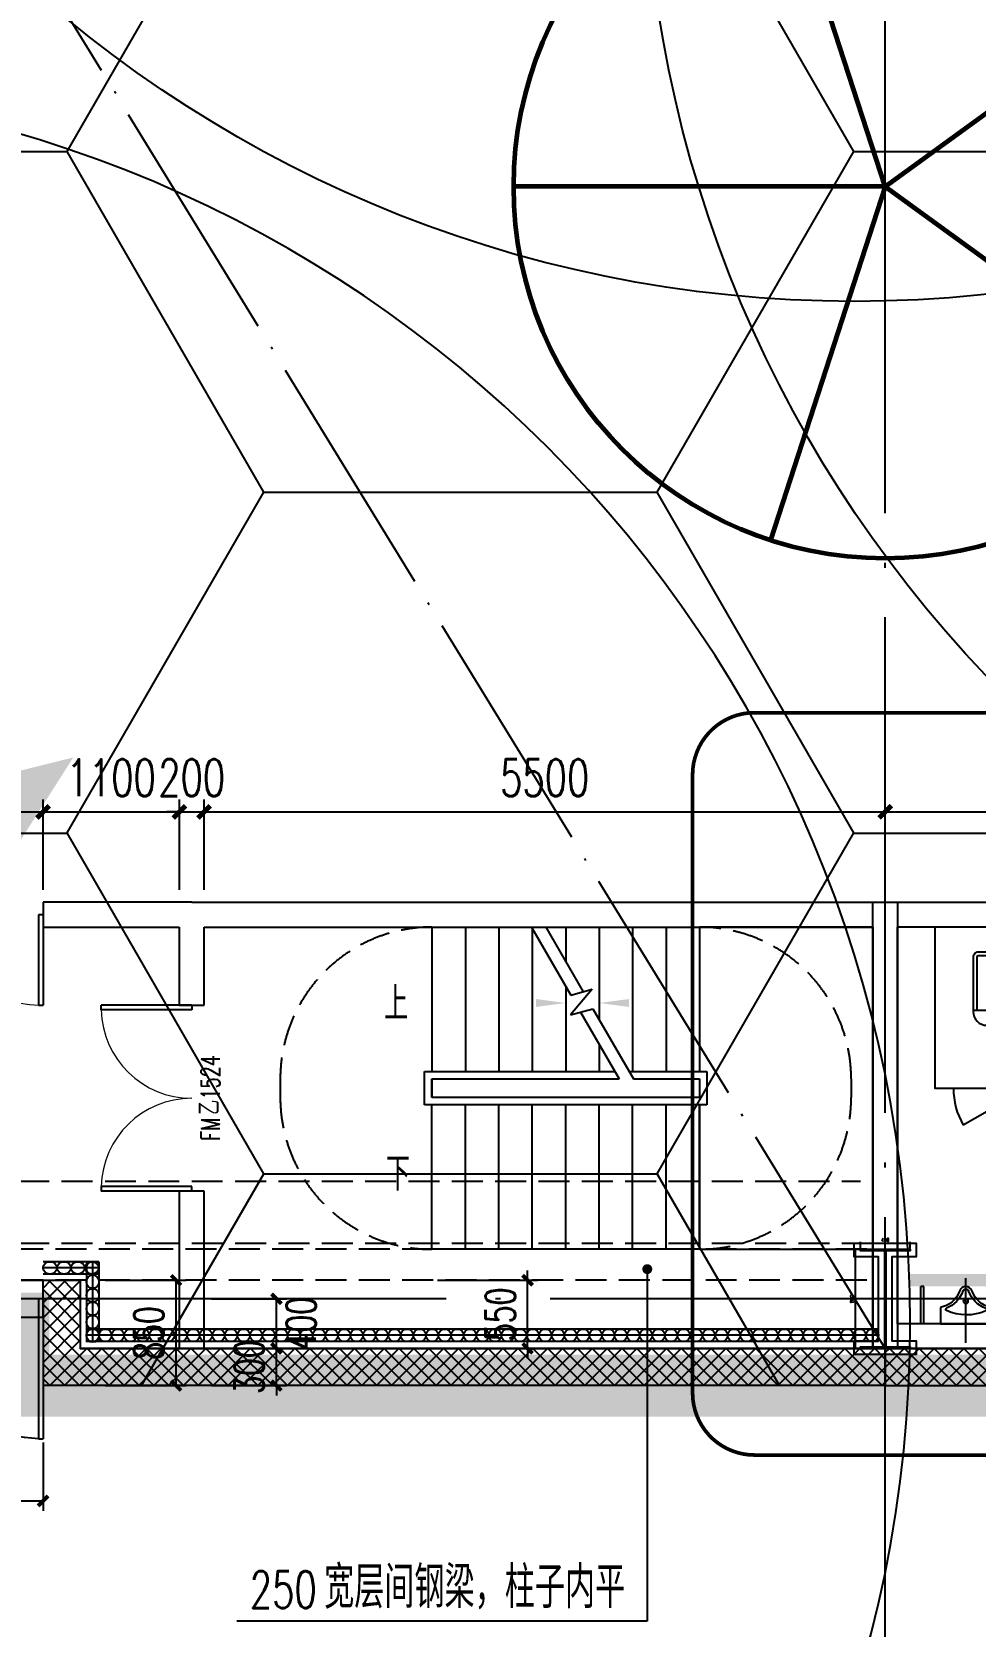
# Model space of a CAD drawing. Extents: x -821772 to -21949, y 506164 to 1049594.
# Drawn here: x -144745 to -137129, y 546279 to 559144 of the extents above; entities that cross this region are included whole.
import ezdxf
from ezdxf.xclip import XClip

# ---------------------------------------------------------------- set-up
doc = ezdxf.new("R2010")
doc.units = 0
doc.header["$LTSCALE"] = 1000
doc.header["$MEASUREMENT"] = 0
doc.header["$XCLIPFRAME"] = 2
for name, pattern in [('10平面20250807_t3$0$CENTER', [2, 1.25, -0.25, 0.25, -0.25]), ('10平面20250807_t3$0$DASH', [0.35, 0.25, -0.1]), ('10平面20250807_t3$0$DOTE', [2.42, 2, -0.2, 0.02, -0.2]), ('DASH', [0.35, 0.25, -0.1])]:
    doc.linetypes.add(name, pattern=pattern)
doc.layers.get('Defpoints').update_dxf_attribs({"color": 210})
doc.layers.add('1-防火分区线', color=201, linetype='DASH', lineweight=50)
doc.layers.add('10平面20250807_t3$0$柱间支撑', color=8, linetype='10平面20250807_t3$0$CENTER', lineweight=0)
for name, color, linetype in [('10平面20250807_t3$0$10平面$0$WINDOW', 8, 'Continuous'), ('10平面20250807_t3$0$10平面$0$WINDOW_TEXT', 8, 'Continuous'), ('10平面20250807_t3$0$A-AXIS-DOTE', 8, '10平面20250807_t3$0$DOTE'), ('10平面20250807_t3$0$A-AXIS-DP', 8, 'Continuous'), ('10平面20250807_t3$0$A-AXIS-SYMB', 8, 'Continuous'), ('10平面20250807_t3$0$A-HATCH-2', 8, 'Continuous'), ('10平面20250807_t3$0$A-HRAIL', 8, 'Continuous'), ('10平面20250807_t3$0$A-LIN-V', 8, 'Continuous'), ('10平面20250807_t3$0$A-SFCE', 8, 'Continuous'), ('10平面20250807_t3$0$A-WC', 8, 'Continuous'), ('10平面20250807_t3$0$A-WINDOW', 8, 'Continuous'), ('10平面20250807_t3$0$AS-COLN', 8, 'Continuous'), ('10平面20250807_t3$0$AS-WALL', 8, 'Continuous'), ('10平面20250807_t3$0$AS-结构边线层', 8, 'Continuous'), ('10平面20250807_t3$0$DIM_ELEV', 8, 'Continuous'), ('10平面20250807_t3$0$DIM_SYMB', 8, 'Continuous'), ('10平面20250807_t3$0$DOOR_FIRE_TEXT', 8, 'Continuous'), ('10平面20250807_t3$0$PUB_HATCH', 8, 'Continuous'), ('10平面20250807_t3$0$PUB_TEXT', 8, 'Continuous'), ('10平面20250807_t3$0$SB_ZF消火栓', 10, 'Continuous'), ('10平面20250807_t3$0$SB_ZF消火栓M', 10, 'Continuous'), ('PUB_HATCH', 8, 'Continuous'), ('指示', 1, 'Continuous')]:
    doc.layers.add(name, color=color, linetype=linetype)
doc.layers.add('10平面20250807_t3$0$A-加建区域', color=8, linetype='Continuous', plot=False)
doc.styles.add('10平面20250807_t3$0$10平面$0$_TCH_WINDOW', font='SIMPLEX', dxfattribs={"height": 3.5, "bigfont": 'GBCBIG'})
doc.styles.add('10平面20250807_t3$0$_TCH_DIM', font='SIMPLEX', dxfattribs={"bigfont": 'GBCBIG'})
doc.styles.add('10平面20250807_t3$0$_TCH_DIM_T3', font='SIMPLEX', dxfattribs={"width": 0.705882, "bigfont": 'GBCBIG'})
doc.styles.add('10平面20250807_t3$0$_TCH_WINDOW', font='SIMPLEX', dxfattribs={"height": 3.5, "bigfont": 'GBCBIG'})
doc.dimstyles.new('10平面20250807_t3$0$_TCH_ARCH&&10', dxfattribs={"dimtxt": 29.75, "dimasz": 10, "dimexe": 10, "dimexo": 10, "dimgap": 12.625, "dimtad": 1, "dimdec": 0, "dimzin": 0, "dimdsep": 46, "dimtxsty": '10平面20250807_t3$0$_TCH_DIM_T3', "dimblk": '10平面20250807_t3$0$_ArchTick', "dimcen": 0.09, "dimclrt": 7, "dimazin": 2, "dimtfac": 1, "dimtdec": 0, "dimtix": 1, "dimtmove": 2, "dimatfit": 3, "dimfxl": 0, "dimtolj": 1, "dimtzin": 0, "dimarcsym": 0})
doc.dimstyles.new('10平面20250807_t3$0$_TCH_ARCH&&100', dxfattribs={"dimtxt": 297.5, "dimasz": 100, "dimexe": 100, "dimexo": 100, "dimgap": 126.25, "dimtad": 1, "dimdec": 0, "dimzin": 0, "dimdsep": 46, "dimtxsty": '10平面20250807_t3$0$_TCH_DIM_T3', "dimblk": '10平面20250807_t3$0$_ArchTick', "dimcen": 0.09, "dimclrt": 7, "dimazin": 2, "dimtfac": 1, "dimtdec": 0, "dimtix": 1, "dimtmove": 2, "dimatfit": 3, "dimfxl": 0, "dimtolj": 1, "dimtzin": 0, "dimarcsym": 0})
doc.dimstyles.new('10平面20250807_t3$0$_TCH_ARCH&&80', dxfattribs={"dimtxt": 238, "dimasz": 80, "dimexe": 80, "dimexo": 80, "dimgap": 101, "dimtad": 1, "dimdec": 0, "dimzin": 0, "dimdsep": 46, "dimtxsty": '10平面20250807_t3$0$_TCH_DIM_T3', "dimblk": '10平面20250807_t3$0$_ArchTick', "dimcen": 0.09, "dimclrt": 7, "dimazin": 2, "dimtfac": 1, "dimtdec": 0, "dimtix": 1, "dimtmove": 2, "dimatfit": 3, "dimfxl": 0, "dimtolj": 1, "dimtzin": 0, "dimarcsym": 0})
pattern_1 = [(45, (60, 0), (-60.000061, 60.000061), []), (135, (60, 0), (-60.000061, -60.000061), [])]

# ---------------------------------------------------------------- blocks, each defined once
blk = doc.blocks.new('指示')
at = {"layer": '指示'}
blk.add_hatch(color=8, dxfattribs=at).paths.add_polyline_path([(-248568, -61667), (-245540, -56919), (-242513, -61667), (-245540, -60909)])
at = {"layer": '指示', "color": 240, "const_width": 200}
blk.add_lwpolyline([(-248568, -61667), (-245540, -56919), (-242513, -61667), (-245540, -60909)], close=True, dxfattribs=at)
blk = doc.blocks.new('10平面20250807_t3$0$dote')
at = {"layer": '10平面20250807_t3$0$A-AXIS-DOTE', "ltscale": 2}
for p, q in [((82882.2, -264080), (82882.2, -167560.7)), ((98696.4, -255900), (-97273.6, -255900))]:
    blk.add_line(p, q, dxfattribs=at)
blk = doc.blocks.new('10平面20250807_t3$0$$lvtry$00000224')
at = {"color": 0}
for p, q in [((-363, 0), (-363, -300)), ((-338, 0), (-363, 0)), ((-338, 0), (-338, -300)), ((337, 0), (337, -300)), ((362, 0), (337, 0)), ((362, 0), (362, -300)), ((-338, -300), (-363, -300)), ((362, -300), (337, -300))]:
    blk.add_line(p, q, dxfattribs=at)
at = {"color": 0, "elevation": 0}
blk.add_lwpolyline([(-205, -131), (-205, 0), (205, 0), (205, -131, 0.268068), (51, -263, -0.317765), (0, -300, -0.317765), (-51, -263, 0.268068)], format="xyb", close=True, dxfattribs=at)
at = {"color": 0}
blk.add_circle((0, -182, 0), 20, dxfattribs=at)
for centre, radius, start, end in [((-152, -115, 0), 10, 114.1084, 248.1394), ((5, -466, 0), 395, 66.6675, 114.1084), ((-243, -341, 0), 233, 19.2639, 68.1394), ((243, -341, 0), 233, 110.4941, 160.7361), ((158, -113, 0), 10, 290.4941, 66.6675), ((0, -256, 0), 24, 199.2639, 269.4998), ((0, -256, 0), 24, 270.5002, 340.7361)]:
    blk.add_arc(centre, radius, start, end, dxfattribs=at)
blk.add_point((0, -182, 0), dxfattribs=at)
at = {"layer": '10平面20250807_t3$0$A-AXIS-DOTE'}
blk.add_lwpolyline([(0, 153), (0, -367)], dxfattribs=at)
blk = doc.blocks.new('10平面20250807_t3$0$小便器')
at = {"layer": '10平面20250807_t3$0$A-WC', "xscale": -1, "rotation": 89.99999999999999}
blk.add_blockref('10平面20250807_t3$0$$lvtry$00000224', (2044606, 1695654), dxfattribs=at)
blk = doc.blocks.new('10平面20250807_t3$0$厕卫')
at = {"layer": '10平面20250807_t3$0$A-AXIS-DOTE', "linetype": '10平面20250807_t3$0$DASH'}
blk.add_line((50, -823), (50, 272), dxfattribs=at)
at = {"layer": '10平面20250807_t3$0$A-WC'}
for p, q in [((-60, -40), (-60, -470)), ((150, -30), (-50, -30)), ((160, -470), (160, -40)), ((190, -470), (-90, -470)), ((350, -1097), (-170, -1397))]:
    blk.add_line(p, q, dxfattribs=at)
blk.add_lwpolyline([(-400, 203), (-400, -1097), (500, -1097), (500, 203)], close=True, dxfattribs=at)
blk.add_lwpolyline([(190, -40, 0.414214), (150, 0), (-50, 0, 0.414214), (-90, -40), (-90, -480, 0.414214), (20, -590), (80, -590, 0.414214), (190, -480)], format="xyb", close=True, dxfattribs=at)
blk.add_circle((50, -359), 20, dxfattribs=at)
for centre, radius, start, end in [((-50, -40), 10, 90, 180), ((150, -40), 10, 0, 90), ((350, -1097), 600, 180, 209.9999)]:
    blk.add_arc(centre, radius, start, end, dxfattribs=at)
for p in [(50, 0), (50, -359)]:
    blk.add_point(p, dxfattribs=at)
blk = doc.blocks.new('10平面20250807_t3$0$G$CA7A27C8F')
at = {"layer": '10平面20250807_t3$0$AS-WALL'}
for p, q in [((-1330, -3963), (-1330, -7213)), ((2270, -3963), (2270, -7213)), ((-1130, -4013), (-1130, -7013)), ((2070, -4013), (2070, -7013)), ((2070, -7013), (-1130, -7013)), ((2270, -7213), (-1330, -7213))]:
    blk.add_line(p, q, dxfattribs=at)
for name, p, rotation in [('10平面20250807_t3$0$厕卫', (-928, -6313), 90), ('10平面20250807_t3$0$小便器', (2046676, 1689191), 180)]:
    blk.add_blockref(name, p, dxfattribs=dict(rotation=rotation))
blk = doc.blocks.new('10平面20250807_t3$0$DOOR2DLIB$SYSLIB$00000123')
at = {"color": 0}
for p, q in [((0.475, -0.0014), (0.475, 0.7521)), ((0.475, 0.7521), (0.5, 0.7521)), ((0.5, -0.0014), (0.5, 0.7521)), ((-0.5, 0), (-0.5, 0.252)), ((-0.475, 0.252), (-0.5, 0.252)), ((-0.475, 0), (-0.475, 0.252)), ((-0.475, 0), (-0.5, 0)), ((0.475, -0.0014), (0.5, -0.0014))]:
    blk.add_line(p, q, dxfattribs=at)
for centre, radius, start, end in [((0.5046, -0.0019), 0.7546, 92.24927, 179.72377), ((-0.5008, 0.0026), 0.2508, 359.78987, 84.09744)]:
    blk.add_arc(centre, radius, start, end, dxfattribs=at)
blk = doc.blocks.new('10平面20250807_t3$0$42343243')
at = {"layer": '10平面20250807_t3$0$PUB_HATCH'}
h = blk.add_hatch(dxfattribs=at)
h.set_pattern_fill('多孔材料', color=256, scale=30, style=0)
h.set_pattern_definition(pattern_1)
h.paths.add_polyline_path([(-144654, 1222620), (-144354, 1222320), (-144354, 1222870), (-144654, 1223170)])
h = blk.add_hatch(dxfattribs=at)
h.set_pattern_fill('多孔材料', color=256, scale=30, style=0)
h.set_pattern_definition(pattern_1)
h.paths.add_polyline_path([(-137854, 1223170), (-144654, 1223170), (-144354, 1222870), (-137854, 1222870)])
h = blk.add_hatch(dxfattribs=at)
h.set_pattern_fill('多孔材料', color=256, scale=30, style=0)
h.set_pattern_definition(pattern_1)
h.paths.add_polyline_path([(-144654, 1222620), (-144654, 1222320), (-144354, 1222320)])
at = {"layer": '10平面20250807_t3$0$10平面$0$WINDOW'}
blk.add_line((-144654, 1222620), (-146154, 1222620), dxfattribs=at)
at = {"layer": '10平面20250807_t3$0$AS-WALL'}
for p, q in [((-144654, 1222620), (-144654, 1223170)), ((-137854, 1223170), (-144654, 1223170)), ((-137854, 1222870), (-137854, 1223170)), ((-144354, 1222320), (-144354, 1222870)), ((-137854, 1222870), (-144354, 1222870)), ((-144654, 1222620), (-144654, 1222320)), ((-144654, 1222320), (-144354, 1222320))]:
    blk.add_line(p, q, dxfattribs=at)
at = {"layer": '10平面20250807_t3$0$10平面$0$WINDOW'}
ref = blk.add_blockref('10平面20250807_t3$0$DOOR2DLIB$SYSLIB$00000123', (-145404, 1222470), dxfattribs=dict(at, xscale=-1500, yscale=-1500, zscale=300, rotation=179.9999999999555))
ref.add_attrib('A', 'MLC1584', (-145737, 1222108), dxfattribs={"layer": '10平面20250807_t3$0$10平面$0$WINDOW_TEXT', "ltscale": 500, "height": 148.8, "rotation": 360, "style": '10平面20250807_t3$0$10平面$0$_TCH_WINDOW', "width": 0.705882})
blk = doc.blocks.new('10平面20250807_t3$0$43243')
at = {"layer": '10平面20250807_t3$0$AS-结构边线层'}
blk.add_lwpolyline([(-155994, 548520), (-146454, 548520), (-146454, 549070), (-144354, 549070), (-144354, 548520), (-128354, 548520), (-128354, 548810), (-128054, 548810), (-128054, 561350), (-131054, 561350), (-131054, 565490), (-128054, 565490), (-128054, 594490), (-131055, 594490), (-131055, 601390), (-128054, 601390), (-128054, 621120), (-128354, 621120), (-144354, 621120), (-144354, 620570), (-146454, 620570), (-146454, 621120), (-155994, 621120)], dxfattribs=at)
blk = doc.blocks.new('10平面20250807_t3$0$_ArchTick')
at = {"color": 0, "linetype": 'ByBlock', "const_width": 0.4}
blk.add_lwpolyline([(-0.5, -0.5), (0.5, 0.5)], dxfattribs=at)
blk = doc.blocks.new('*D10485')
at = {"layer": '10平面20250807_t3$0$A-AXIS-DP', "color": 0, "lineweight": -2}
for p, q in [((-141470, 549070), (-140662, 549070)), ((-140742, 549070), (-140742, 549150)), ((-140742, 548520), (-140742, 549070)), ((-141470, 548520), (-140662, 548520)), ((-140742, 548520), (-140742, 548440))]:
    blk.add_line(p, q, dxfattribs=at)
at = {"layer": 'Defpoints', "color": 0}
for p in [(-141550, 549070), (-140742, 549070), (-141550, 548520)]:
    blk.add_point(p, dxfattribs=at)
at = {"layer": '10平面20250807_t3$0$A-AXIS-DP', "color": 0, "lineweight": -2, "xscale": 80, "yscale": 80, "zscale": 80}
for p, rotation in [((-140742, 549070), 270), ((-140742, 548520), 90)]:
    blk.add_blockref('10平面20250807_t3$0$_ArchTick', p, dxfattribs=dict(at, rotation=rotation))
at = {"layer": '10平面20250807_t3$0$A-AXIS-DP', "color": 7, "insert": (-140962, 548795), "char_height": 238, "attachment_point": 5, "rotation": 90, "style": '10平面20250807_t3$0$_TCH_DIM_T3'}
blk.add_mtext('\\A1;550', dxfattribs=at)
blk = doc.blocks.new('10平面20250807_t3$0$4324324')
at = {"layer": '10平面20250807_t3$0$A-HATCH-2', "linetype": '10平面20250807_t3$0$DASH'}
for p, q in [((-312854.2, 549870), (-138054.2, 549870)), ((-312854.2, 549370), (-138054.2, 549370))]:
    blk.add_line(p, q, dxfattribs=at)
blk = doc.blocks.new('10平面20250807_t3$0$w4324324')
at = {"layer": '10平面20250807_t3$0$A-HATCH-2', "lineweight": 60}
for q in [(-1694760, 686605), (-1697614, 684532), (-1691907, 684532), (-1696524, 681178), (-1692997, 681178)]:
    blk.add_line((-1694760, 683605), q, dxfattribs=at)
blk.add_circle((-1694760, 683605), 3000, dxfattribs=at)
blk = doc.blocks.new('10平面20250807_t3$0$342343')
at = {"layer": '10平面20250807_t3$0$A-LIN-V'}
blk.add_blockref('10平面20250807_t3$0$w4324324', (1030710, -62444), dxfattribs=at)
blk = doc.blocks.new('*D10492')
at = {"layer": '10平面20250807_t3$0$A-AXIS-DP', "color": 0, "lineweight": -2}
for p, q in [((-165054, 621030), (-165054, 621079)), ((-165054, 621069), (-164654, 621069)), ((-164654, 621030), (-164654, 621079))]:
    blk.add_line(p, q, dxfattribs=at)
at = {"layer": 'Defpoints', "color": 0}
for p in [(-165054, 621020), (-164654, 621069), (-164654, 621020)]:
    blk.add_point(p, dxfattribs=at)
at = {"layer": '10平面20250807_t3$0$A-AXIS-DP', "color": 0, "lineweight": -2, "xscale": 10, "yscale": 10, "zscale": 10, "rotation": 180}
blk.add_blockref('10平面20250807_t3$0$_ArchTick', (-165054, 621069), dxfattribs=at)
at = {"layer": '10平面20250807_t3$0$A-AXIS-DP', "color": 0, "lineweight": -2, "xscale": 10, "yscale": 10, "zscale": 10}
blk.add_blockref('10平面20250807_t3$0$_ArchTick', (-164654, 621069), dxfattribs=at)
at = {"layer": '10平面20250807_t3$0$A-AXIS-DP', "color": 7, "insert": (-164854, 621096), "char_height": 29.8, "attachment_point": 5, "style": '10平面20250807_t3$0$_TCH_DIM_T3'}
blk.add_mtext('\\A1;400', dxfattribs=at)
blk = doc.blocks.new('*D10493')
at = {"layer": '10平面20250807_t3$0$A-AXIS-DP', "color": 0, "lineweight": -2}
for p, q in [((-165064, 621020), (-165105, 621020)), ((-165095, 620220), (-165095, 621020)), ((-165064, 620220), (-165105, 620220))]:
    blk.add_line(p, q, dxfattribs=at)
at = {"layer": 'Defpoints', "color": 0}
for p in [(-165095, 621020), (-165054, 621020), (-165054, 620220)]:
    blk.add_point(p, dxfattribs=at)
at = {"layer": '10平面20250807_t3$0$A-AXIS-DP', "color": 0, "lineweight": -2, "xscale": 10, "yscale": 10, "zscale": 10}
for p, rotation in [((-165095, 621020), 90), ((-165095, 620220), 270)]:
    blk.add_blockref('10平面20250807_t3$0$_ArchTick', p, dxfattribs=dict(at, rotation=rotation))
at = {"layer": '10平面20250807_t3$0$A-AXIS-DP', "color": 7, "insert": (-165123, 620620), "char_height": 29.8, "attachment_point": 5, "rotation": 90, "style": '10平面20250807_t3$0$_TCH_DIM_T3'}
blk.add_mtext('\\A1;800', dxfattribs=at)
blk = doc.blocks.new('10平面20250807_t3$0$3132')
at = {"layer": '10平面20250807_t3$0$DIM_ELEV', "linetype": '10平面20250807_t3$0$DASH', "const_width": 30}
blk.add_lwpolyline([(-138910, 553650), (-126980, 553650, -0.414214), (-126480, 553150), (-126480, 548160, -0.414214), (-126980, 547660), (-138910, 547660, -0.414214), (-139410, 548160), (-139410, 553150, -0.414214)], format="xyb", close=True, dxfattribs=at)
blk = doc.blocks.new('10平面20250807_t3$0$$DorLib2D$00000002')
for p, q in [((-0.5, 0), (-0.5, 0.4875)), ((-0.475, 0.4875), (-0.5, 0.4875)), ((-0.475, 0), (-0.475, 0.4875)), ((0.475, 0), (0.475, 0.4875)), ((0.475, 0.4875), (0.5, 0.4875)), ((0.5, 0), (0.5, 0.4875)), ((-0.5, 0), (-0.475, 0)), ((0.5, 0), (0.475, 0))]:
    blk.add_line(p, q)
at = {"lineweight": 13}
for centre, start, end in [((-0.4875, 0), 0, 88.53072), ((0.4875, 0), 91.46928, 180)]:
    blk.add_arc(centre, 0.4875, start, end, dxfattribs=at)
blk = doc.blocks.new('*D11056')
at = {"layer": '10平面20250807_t3$0$A-加建区域', "color": 0, "lineweight": -2}
for p, q in [((-146154, 552220), (-146154, 552950)), ((-144654, 552220), (-144654, 552950)), ((-146154, 552850), (-144654, 552850))]:
    blk.add_line(p, q, dxfattribs=at)
at = {"layer": 'Defpoints', "color": 0}
for p in [(-144654, 552850), (-146154, 552120), (-144654, 552120)]:
    blk.add_point(p, dxfattribs=at)
at = {"layer": '10平面20250807_t3$0$A-加建区域', "color": 0, "lineweight": -2, "xscale": 100, "yscale": 100, "zscale": 100, "rotation": 180}
blk.add_blockref('10平面20250807_t3$0$_ArchTick', (-146154, 552850), dxfattribs=at)
at = {"layer": '10平面20250807_t3$0$A-加建区域', "color": 0, "lineweight": -2, "xscale": 100, "yscale": 100, "zscale": 100}
blk.add_blockref('10平面20250807_t3$0$_ArchTick', (-144654, 552850), dxfattribs=at)
at = {"layer": '10平面20250807_t3$0$A-加建区域', "color": 7, "insert": (-145404, 553125), "char_height": 297.5, "attachment_point": 5, "style": '10平面20250807_t3$0$_TCH_DIM_T3'}
blk.add_mtext('\\A1;1500', dxfattribs=at)
blk = doc.blocks.new('*D11057')
at = {"layer": '10平面20250807_t3$0$A-加建区域', "color": 0, "lineweight": -2}
for p, q in [((-144654, 552220), (-144654, 552950)), ((-143554, 552220), (-143554, 552950)), ((-144654, 552850), (-143554, 552850))]:
    blk.add_line(p, q, dxfattribs=at)
at = {"layer": 'Defpoints', "color": 0}
for p in [(-143554, 552850), (-144654, 552120), (-143554, 552120)]:
    blk.add_point(p, dxfattribs=at)
at = {"layer": '10平面20250807_t3$0$A-加建区域', "color": 0, "lineweight": -2, "xscale": 100, "yscale": 100, "zscale": 100, "rotation": 180}
blk.add_blockref('10平面20250807_t3$0$_ArchTick', (-144654, 552850), dxfattribs=at)
at = {"layer": '10平面20250807_t3$0$A-加建区域', "color": 0, "lineweight": -2, "xscale": 100, "yscale": 100, "zscale": 100}
blk.add_blockref('10平面20250807_t3$0$_ArchTick', (-143554, 552850), dxfattribs=at)
at = {"layer": '10平面20250807_t3$0$A-加建区域', "color": 7, "insert": (-144104, 553125), "char_height": 297.5, "attachment_point": 5, "style": '10平面20250807_t3$0$_TCH_DIM_T3'}
blk.add_mtext('\\A1;1100', dxfattribs=at)
blk = doc.blocks.new('*D11058')
at = {"layer": '10平面20250807_t3$0$A-加建区域', "color": 0, "lineweight": -2}
for p, q in [((-143554, 552220), (-143554, 552950)), ((-143354, 552220), (-143354, 552950)), ((-143554, 552850), (-143654, 552850)), ((-143554, 552850), (-143354, 552850)), ((-143354, 552850), (-143254, 552850))]:
    blk.add_line(p, q, dxfattribs=at)
at = {"layer": 'Defpoints', "color": 0}
for p in [(-143354, 552850), (-143554, 552120), (-143354, 552120)]:
    blk.add_point(p, dxfattribs=at)
at = {"layer": '10平面20250807_t3$0$A-加建区域', "color": 0, "lineweight": -2, "xscale": 100, "yscale": 100, "zscale": 100}
blk.add_blockref('10平面20250807_t3$0$_ArchTick', (-143554, 552850), dxfattribs=at)
at = {"layer": '10平面20250807_t3$0$A-加建区域', "color": 0, "lineweight": -2, "xscale": 100, "yscale": 100, "zscale": 100, "rotation": 180}
blk.add_blockref('10平面20250807_t3$0$_ArchTick', (-143354, 552850), dxfattribs=at)
at = {"layer": '10平面20250807_t3$0$A-加建区域', "color": 7, "insert": (-143454, 553125), "char_height": 297.5, "attachment_point": 5, "style": '10平面20250807_t3$0$_TCH_DIM_T3'}
blk.add_mtext('\\A1;200', dxfattribs=at)
blk = doc.blocks.new('*D11059')
at = {"layer": '10平面20250807_t3$0$A-加建区域', "color": 0, "lineweight": -2}
for p, q in [((-143354, 552220), (-143354, 552950)), ((-137854, 552220), (-137854, 552950)), ((-143354, 552850), (-137854, 552850))]:
    blk.add_line(p, q, dxfattribs=at)
at = {"layer": 'Defpoints', "color": 0}
for p in [(-137854, 552850), (-143354, 552120), (-137854, 552120)]:
    blk.add_point(p, dxfattribs=at)
at = {"layer": '10平面20250807_t3$0$A-加建区域', "color": 0, "lineweight": -2, "xscale": 100, "yscale": 100, "zscale": 100, "rotation": 180}
blk.add_blockref('10平面20250807_t3$0$_ArchTick', (-143354, 552850), dxfattribs=at)
at = {"layer": '10平面20250807_t3$0$A-加建区域', "color": 0, "lineweight": -2, "xscale": 100, "yscale": 100, "zscale": 100}
blk.add_blockref('10平面20250807_t3$0$_ArchTick', (-137854, 552850), dxfattribs=at)
at = {"layer": '10平面20250807_t3$0$A-加建区域', "color": 7, "insert": (-140604, 553125), "char_height": 297.5, "attachment_point": 5, "style": '10平面20250807_t3$0$_TCH_DIM_T3'}
blk.add_mtext('\\A1;5500', dxfattribs=at)
blk = doc.blocks.new('10平面20250807_t3$0$23124232432')
at = {"layer": '10平面20250807_t3$0$柱间支撑', "const_width": 100}
blk.add_lwpolyline([(-129054, 549070), (-137654, 549070)], dxfattribs=at)
blk = doc.blocks.new('10平面20250807_t3$0$99平面图例外参$0$$LinePat$圆环')
for points in [[(0, 150), (300, 150)], [(0, 0), (300, 0)], [(0, -150), (300, -150)]]:
    blk.add_lwpolyline(points)
at = {"color": 0}
blk.add_circle((150, 0), 150, dxfattribs=at)
blk = doc.blocks.new('10平面20250807_t3$0$34242343243')
at = {"layer": '10平面20250807_t3$0$A-HRAIL', "yscale": 0.3333333333333333, "zscale": 0.3333333333333333}
for p, xscale, rotation in [((-144542, 549170), 0.3749999998981851, 180), ((-144429, 549170), 0.3749999998981851, 180), ((-144317, 549170), 0.3749999998981851, 180), ((-144204, 549170), 0.3749999998981851, 180), ((-144254, 549220), 0.3611111227129974, 270), ((-144254, 549112), 0.3611111227129974, 270), ((-144254, 549003), 0.3611111227129974, 270), ((-144254, 548895), 0.3611111227129974, 270), ((-144254, 548787), 0.3611111227129974, 270), ((-144254, 548678), 0.3611111227129974, 270), ((-144203, 548626), 0.3384127415496768, 180.0000000002033), ((-144101, 548626), 0.3384127415496768, 180.0000000002033), ((-144000, 548626), 0.3384127415496768, 180.0000000002033), ((-143898, 548626), 0.3384127415496768, 180.0000000002033), ((-143797, 548626), 0.3384127415496768, 180.0000000002033), ((-143695, 548626), 0.3384127415496768, 180.0000000002033), ((-143594, 548626), 0.3384127415496768, 180.0000000002033), ((-143492, 548626), 0.3384127415496768, 180.0000000002033), ((-143390, 548626), 0.3384127415496768, 180.0000000002033), ((-143289, 548626), 0.3384127415496768, 180.0000000002033), ((-143187, 548626), 0.3384127415496768, 180.0000000002033), ((-143086, 548626), 0.3384127415496768, 180.0000000002033), ((-142984, 548626), 0.3384127415496768, 180.0000000002033), ((-142883, 548626), 0.3384127415496768, 180.0000000002033), ((-142781, 548626), 0.3384127415496768, 180.0000000002033), ((-142680, 548626), 0.3384127415496768, 180.0000000002033), ((-142578, 548626), 0.3384127415496768, 180.0000000002033), ((-142477, 548626), 0.3384127415496768, 180.0000000002033), ((-142375, 548626), 0.3384127415496768, 180.0000000002033), ((-142274, 548626), 0.3384127415496768, 180.0000000002033), ((-142172, 548626), 0.3384127415496768, 180.0000000002033), ((-142071, 548626), 0.3384127415496768, 180.0000000002033), ((-141969, 548626), 0.3384127415496768, 180.0000000002033), ((-141868, 548626), 0.3384127415496768, 180.0000000002033), ((-141766, 548626), 0.3384127415496768, 180.0000000002033), ((-141665, 548626), 0.3384127415496768, 180.0000000002033), ((-141563, 548626), 0.3384127415496768, 180.0000000002033), ((-141462, 548626), 0.3384127415496768, 180.0000000002033), ((-141360, 548626), 0.3384127415496768, 180.0000000002033), ((-141258, 548626), 0.3384127415496768, 180.0000000002033), ((-141157, 548626), 0.3384127415496768, 180.0000000002033), ((-141055, 548626), 0.3384127415496768, 180.0000000002033), ((-140954, 548626), 0.3384127415496768, 180.0000000002033), ((-140852, 548626), 0.3384127415496768, 180.0000000002033), ((-140751, 548626), 0.3384127415496768, 180.0000000002033), ((-140649, 548626), 0.3384127415496768, 180.0000000002033), ((-140548, 548626), 0.3384127415496768, 180.0000000002033), ((-140446, 548626), 0.3384127415496768, 180.0000000002033), ((-140345, 548626), 0.3384127415496768, 180.0000000002033), ((-140243, 548626), 0.3384127415496768, 180.0000000002033), ((-140142, 548626), 0.3384127415496768, 180.0000000002033), ((-140040, 548626), 0.3384127415496768, 180.0000000002033), ((-139939, 548626), 0.3384127415496768, 180.0000000002033), ((-139837, 548626), 0.3384127415496768, 180.0000000002033), ((-139736, 548626), 0.3384127415496768, 180.0000000002033), ((-139634, 548626), 0.3384127415496768, 180.0000000002033), ((-139533, 548626), 0.3384127415496768, 180.0000000002033), ((-139431, 548626), 0.3384127415496768, 180.0000000002033), ((-139330, 548626), 0.3384127415496768, 180.0000000002033), ((-139228, 548626), 0.3384127415496768, 180.0000000002033), ((-139126, 548626), 0.3384127415496768, 180.0000000002033), ((-139025, 548626), 0.3384127415496768, 180.0000000002033), ((-138923, 548626), 0.3384127415496768, 180.0000000002033), ((-138822, 548626), 0.3384127415496768, 180.0000000002033), ((-138720, 548626), 0.3384127415496768, 180.0000000002033), ((-138619, 548626), 0.3384127415496768, 180.0000000002033), ((-138517, 548626), 0.3384127415496768, 180.0000000002033), ((-138416, 548626), 0.3384127415496768, 180.0000000002033), ((-138314, 548626), 0.3384127415496768, 180.0000000002033), ((-138213, 548626), 0.3384127415496768, 180.0000000002033), ((-138111, 548626), 0.3384127415496768, 180.0000000002033), ((-138010, 548626), 0.3384127415496768, 180.0000000002033), ((-137908, 548626), 0.3384127415496768, 180.0000000002033)]:
    blk.add_blockref('10平面20250807_t3$0$99平面图例外参$0$$LinePat$圆环', p, dxfattribs=dict(at, xscale=xscale, rotation=rotation))
blk = doc.blocks.new('10平面20250807_t3$0$A$C5D961328')
at = {"layer": '10平面20250807_t3$0$A-LIN-V', "ltscale": 500}
blk.add_circle((350, 40), 10001, dxfattribs=at)
blk = doc.blocks.new('10平面20250807_t3$0$we42342343234')
at = {"layer": '10平面20250807_t3$0$SB_ZF消火栓M'}
for p, rotation in [((-138064, 566620), 90), ((-129454, 560890), 180)]:
    blk.add_blockref('10平面20250807_t3$0$A$C5D961328', p, dxfattribs=dict(at, rotation=rotation))
at = {"layer": '10平面20250807_t3$0$SB_ZF消火栓M', "xscale": -1}
blk.add_blockref('10平面20250807_t3$0$A$C5D961328', (-147304, 548680), dxfattribs=at)
blk = doc.blocks.new('10平面20250807_t3$0$234243242332')
at = {"layer": '10平面20250807_t3$0$SB_ZF消火栓'}
blk.add_blockref('10平面20250807_t3$0$we42342343234', (0, 0), dxfattribs=at)
blk = doc.blocks.new('*D11710')
at = {"layer": '10平面20250807_t3$0$A-AXIS-DP', "color": 0, "lineweight": -2}
for p, q in [((-137854, 552220), (-137854, 552930)), ((-133154, 552220), (-133154, 552930)), ((-137854, 552850), (-133154, 552850))]:
    blk.add_line(p, q, dxfattribs=at)
at = {"layer": 'Defpoints', "color": 0}
for p in [(-133154, 552850), (-137854, 552140), (-133154, 552140)]:
    blk.add_point(p, dxfattribs=at)
at = {"layer": '10平面20250807_t3$0$A-AXIS-DP', "color": 0, "lineweight": -2, "xscale": 80, "yscale": 80, "zscale": 80, "rotation": 180}
blk.add_blockref('10平面20250807_t3$0$_ArchTick', (-137854, 552850), dxfattribs=at)
at = {"layer": '10平面20250807_t3$0$A-AXIS-DP', "color": 0, "lineweight": -2, "xscale": 80, "yscale": 80, "zscale": 80}
blk.add_blockref('10平面20250807_t3$0$_ArchTick', (-133154, 552850), dxfattribs=at)
at = {"layer": '10平面20250807_t3$0$A-AXIS-DP', "color": 7, "insert": (-135504, 553070), "char_height": 238, "attachment_point": 5, "style": '10平面20250807_t3$0$_TCH_DIM_T3'}
blk.add_mtext('\\A1;4700', dxfattribs=at)
blk = doc.blocks.new('*D11827')
at = {"layer": '10平面20250807_t3$0$A-AXIS-DP', "color": 0, "lineweight": -2}
for p, q in [((-144154, 549070), (-143500, 549070)), ((-143580, 548220), (-143580, 549070)), ((-144154, 548220), (-143500, 548220))]:
    blk.add_line(p, q, dxfattribs=at)
at = {"layer": 'Defpoints', "color": 0}
for p in [(-144234, 549070), (-143580, 549070), (-144234, 548220)]:
    blk.add_point(p, dxfattribs=at)
at = {"layer": '10平面20250807_t3$0$A-AXIS-DP', "color": 0, "lineweight": -2, "xscale": 80, "yscale": 80, "zscale": 80}
for p, rotation in [((-143580, 549070), 90), ((-143580, 548220), 270)]:
    blk.add_blockref('10平面20250807_t3$0$_ArchTick', p, dxfattribs=dict(at, rotation=rotation))
at = {"layer": '10平面20250807_t3$0$A-AXIS-DP', "color": 7, "insert": (-143800, 548645), "char_height": 238, "attachment_point": 5, "rotation": 90, "style": '10平面20250807_t3$0$_TCH_DIM_T3'}
blk.add_mtext('\\A1;850', dxfattribs=at)
blk = doc.blocks.new('*D11828')
at = {"layer": '10平面20250807_t3$0$A-AXIS-DP', "color": 0, "lineweight": -2}
for p, q in [((-142770, 548520), (-142770, 548600)), ((-143294, 548520), (-142690, 548520)), ((-142770, 548220), (-142770, 548520)), ((-143294, 548220), (-142690, 548220)), ((-142770, 548220), (-142770, 548140))]:
    blk.add_line(p, q, dxfattribs=at)
at = {"layer": 'Defpoints', "color": 0}
for p in [(-143374, 548520), (-142770, 548520), (-143374, 548220)]:
    blk.add_point(p, dxfattribs=at)
at = {"layer": '10平面20250807_t3$0$A-AXIS-DP', "color": 0, "lineweight": -2, "xscale": 80, "yscale": 80, "zscale": 80}
for p, rotation in [((-142770, 548520), 270), ((-142770, 548220), 90)]:
    blk.add_blockref('10平面20250807_t3$0$_ArchTick', p, dxfattribs=dict(at, rotation=rotation))
at = {"layer": '10平面20250807_t3$0$A-AXIS-DP', "color": 7, "insert": (-142990, 548370), "char_height": 238, "attachment_point": 5, "rotation": 90, "style": '10平面20250807_t3$0$_TCH_DIM_T3'}
blk.add_mtext('\\A1;300', dxfattribs=at)
blk = doc.blocks.new('*D11829')
at = {"layer": '10平面20250807_t3$0$A-AXIS-DP', "color": 0, "lineweight": -2}
for p, q in [((-143294, 548920), (-142690, 548920)), ((-142770, 548520), (-142770, 548920)), ((-143294, 548520), (-142690, 548520))]:
    blk.add_line(p, q, dxfattribs=at)
at = {"layer": 'Defpoints', "color": 0}
for p in [(-143374, 548920), (-142770, 548920), (-143374, 548520)]:
    blk.add_point(p, dxfattribs=at)
at = {"layer": '10平面20250807_t3$0$A-AXIS-DP', "color": 0, "lineweight": -2, "xscale": 80, "yscale": 80, "zscale": 80}
for p, rotation in [((-142770, 548920), 90), ((-142770, 548520), 270)]:
    blk.add_blockref('10平面20250807_t3$0$_ArchTick', p, dxfattribs=dict(at, rotation=rotation))
at = {"layer": '10平面20250807_t3$0$A-AXIS-DP', "color": 7, "insert": (-142570, 548720), "char_height": 238, "attachment_point": 5, "rotation": 90, "style": '10平面20250807_t3$0$_TCH_DIM_T3'}
blk.add_mtext('\\A1;400', dxfattribs=at)
blk = doc.blocks.new('*D12154')
at = {"layer": '10平面20250807_t3$0$A-AXIS-DP', "color": 0, "lineweight": -2}
for p, q in [((-146154, 547760), (-146154, 547210)), ((-144654, 547760), (-144654, 547210)), ((-146154, 547290), (-144654, 547290))]:
    blk.add_line(p, q, dxfattribs=at)
at = {"layer": 'Defpoints', "color": 0}
for p in [(-146154, 547840), (-144654, 547840), (-144654, 547290)]:
    blk.add_point(p, dxfattribs=at)
at = {"layer": '10平面20250807_t3$0$A-AXIS-DP', "color": 0, "lineweight": -2, "xscale": 80, "yscale": 80, "zscale": 80, "rotation": 180}
blk.add_blockref('10平面20250807_t3$0$_ArchTick', (-146154, 547290), dxfattribs=at)
at = {"layer": '10平面20250807_t3$0$A-AXIS-DP', "color": 0, "lineweight": -2, "xscale": 80, "yscale": 80, "zscale": 80}
blk.add_blockref('10平面20250807_t3$0$_ArchTick', (-144654, 547290), dxfattribs=at)
at = {"layer": '10平面20250807_t3$0$A-AXIS-DP', "color": 7, "insert": (-145404, 547510), "char_height": 238, "attachment_point": 5, "style": '10平面20250807_t3$0$_TCH_DIM_T3'}
blk.add_mtext('\\A1;1500', dxfattribs=at)
blk = doc.blocks.new('10平面20250807_t3$0$3243243')
at = {"layer": '10平面20250807_t3$0$A-AXIS-SYMB'}
for p, q in [((-139775.8, 549160), (-139775.8, 546320)), ((-139775.8, 546320), (-143090, 546320))]:
    blk.add_line(p, q, dxfattribs=at)
at = {"layer": '10平面20250807_t3$0$A-AXIS-SYMB', "const_width": 40}
blk.add_lwpolyline([(-139775.8, 549180, 1), (-139775.8, 549140, 1)], format="xyb", close=True, dxfattribs=at)
at = {"layer": '10平面20250807_t3$0$A-SFCE', "color": 2, "linetype": '10平面20250807_t3$0$DASH'}
for p, q in [((-138004.2, 549320), (-146704.2, 549320)), ((-138004.2, 549070), (-146704.2, 549070))]:
    blk.add_line(p, q, dxfattribs=at)
at = {"layer": '10平面20250807_t3$0$PUB_TEXT', "style": '10平面20250807_t3$0$_TCH_DIM'}
blk.add_text('宽层间钢梁，柱子内平', height=337.59, dxfattribs=at).set_placement((-142385, 546425))
at = {"layer": '10平面20250807_t3$0$PUB_TEXT', "style": '10平面20250807_t3$0$_TCH_DIM', "width": 0.705882}
blk.add_text('250', height=297.5, dxfattribs=at).set_placement((-142985, 546425))
at = {"layer": '10平面20250807_t3$0$A-AXIS-DP', "color": 1}
dim = blk.add_aligned_dim(p1=(-141550, 548520.1), p2=(-141550, 549070), distance=-808, dimstyle='10平面20250807_t3$0$_TCH_ARCH&&80', dxfattribs=at)
dim.commit()
dim.dimension.update_dxf_attribs({"geometry": '*D10485', "text_midpoint": (-140962, 548795)})
blk = doc.blocks.new('10平面20250807_t3$0$w42343243')
at = {"layer": '10平面20250807_t3$0$A-HATCH-2'}
blk.add_lwpolyline([(-165104.2, 621070), (-164604.2, 621070), (-164604.2, 620958), (-164800.2, 620958), (-164800.2, 620282), (-164604.2, 620282), (-164604.2, 620170), (-165104.2, 620170), (-165104.2, 620282), (-164908.2, 620282), (-164908.2, 620958), (-165104.2, 620958)], close=True, dxfattribs=at)
at = {"layer": '10平面20250807_t3$0$AS-COLN', "color": 3}
blk.add_lwpolyline([(-165054.2, 621020), (-164654.2, 621020), (-164654.2, 621008), (-164850.2, 621008), (-164850.2, 620232), (-164654.2, 620232), (-164654.2, 620220), (-165054.2, 620220), (-165054.2, 620232), (-164858.2, 620232), (-164858.2, 621008), (-165054.2, 621008)], close=True, dxfattribs=at)
at = {"layer": '10平面20250807_t3$0$A-AXIS-DP'}
for p1, p2, distance, picture, middle in [((-165054.2, 621020), (-164654.2, 621020), 48.8, '*D10492', (-164854.2, 621096.2)), ((-165054.2, 620220), (-165054.2, 621020), 41.2, '*D10493', (-165122.9, 620620))]:
    dim = blk.add_aligned_dim(p1=p1, p2=p2, distance=distance, dimstyle='10平面20250807_t3$0$_TCH_ARCH&&10', dxfattribs=at)
    dim.commit()
    dim.dimension.update_dxf_attribs({"geometry": picture, "text_midpoint": middle})
blk = doc.blocks.new('10平面20250807_t3$0$42343')
at = {"layer": '10平面20250807_t3$0$A-WINDOW'}
blk.add_blockref('10平面20250807_t3$0$w42343243', (27000, -71700), dxfattribs=at)
blk = doc.blocks.new('10平面20250807_t3$0$333')
at = {"layer": '10平面20250807_t3$0$A-AXIS-DP', "color": 9, "linetype": '10平面20250807_t3$0$DASH'}
for p, q in [((-142739.2, 550695), (-142739.2, 550545)), ((-138129.2, 550695), (-138129.2, 550545))]:
    blk.add_line(p, q, dxfattribs=at)
for points in [[(-141514.2, 551920, 0.4142136), (-142739.2, 550695)], [(-139354.2, 551920, -0.4142136), (-138129.2, 550695)], [(-141514.2, 549320, -0.4142136), (-142739.2, 550545)], [(-139354.2, 549320, 0.4142136), (-138129.2, 550545)]]:
    blk.add_lwpolyline(points, format="xyb", dxfattribs=at)
at = {"layer": '10平面20250807_t3$0$A-加建区域'}
for p, q in [((-143454.2, 552120), (-144654.2, 552120)), ((-144654.2, 552120), (-144654.2, 551920)), ((-143454.2, 552120), (-137754.2, 552120)), ((-137754.2, 552120), (-137754.2, 548520)), ((-144654.2, 551920), (-143554.2, 551920)), ((-143554.2, 551920), (-143554.2, 551288.7)), ((-143354.2, 551288.7), (-143354.2, 551920)), ((-143354.2, 551920), (-137954.2, 551920)), ((-141514.2, 551920), (-140710.5, 551920)), ((-141514.2, 551920), (-141514.2, 550755)), ((-141244.2, 551920), (-141244.2, 550755)), ((-140974.2, 551920), (-140974.2, 550755)), ((-140710.5, 551920), (-140394.1, 551371.9)), ((-140704.2, 551909), (-140704.2, 550755)), ((-140595.1, 551920), (-139354.2, 551920)), ((-140595.1, 551920), (-140294.1, 551398.7)), ((-140434.2, 551920), (-140434.2, 551641.3)), ((-140164.2, 551920), (-140164.2, 551173.7)), ((-139894.2, 551920), (-139894.2, 550755)), ((-139624.2, 551920), (-139624.2, 550755)), ((-139354.2, 551920), (-139354.2, 550755)), ((-137954.2, 551920), (-139354.2, 551920)), ((-139354.2, 551920), (-139354.2, 550755)), ((-137954.2, 549320), (-137954.2, 551920)), ((-137954.2, 551920), (-137954.2, 548520)), ((-140434.2, 551441.3), (-140434.2, 550755)), ((-140221.8, 551418.1), (-140394.6, 551212)), ((-140394.1, 551371.9), (-140221.8, 551418.1)), ((-143554.2, 551288.7), (-143354.2, 551288.7)), ((-140394.6, 551212), (-140214.2, 551260.4)), ((-140314.2, 551233.6), (-140003.3, 550695)), ((-140214.2, 551260.4), (-139887.8, 550695)), ((-140164.2, 550973.7), (-140164.2, 550755)), ((-141574.2, 550485), (-141574.2, 550755)), ((-141574.2, 550755), (-140037.9, 550755)), ((-139922.5, 550755), (-139294.2, 550755)), ((-139294.2, 550755), (-139294.2, 550485)), ((-141514.2, 550695), (-140003.3, 550695)), ((-141514.2, 550545), (-141514.2, 550695)), ((-141514.2, 550695), (-140003.3, 550695)), ((-141514.2, 550695), (-141514.2, 550545)), ((-139887.8, 550695), (-139354.2, 550695)), ((-139887.8, 550695), (-139354.2, 550695)), ((-139354.2, 550695), (-139354.2, 550545)), ((-139354.2, 550695), (-139354.2, 550545)), ((-139294.2, 550485), (-141574.2, 550485)), ((-139354.2, 550545), (-141514.2, 550545)), ((-139354.2, 550545), (-141514.2, 550545)), ((-141514.2, 549320), (-141514.2, 550485)), ((-141244.2, 549320), (-141244.2, 550485)), ((-140974.2, 549320), (-140974.2, 550485)), ((-140704.2, 549320), (-140704.2, 550485)), ((-140434.2, 549320), (-140434.2, 550485)), ((-140164.2, 549320), (-140164.2, 550485)), ((-139894.2, 549320), (-139894.2, 550485)), ((-139624.2, 549320), (-139624.2, 550485)), ((-139354.2, 549320), (-139354.2, 550485)), ((-139354.2, 550485), (-139354.2, 549320)), ((-143354.2, 549788.7), (-143554.2, 549788.7)), ((-143554.2, 549788.7), (-143554.2, 548520)), ((-143354.2, 548520), (-143354.2, 549788.7)), ((-139354.2, 549320), (-141514.2, 549320)), ((-139354.2, 549320), (-137954.2, 549320)), ((-143554.2, 548520), (-143354.2, 548520)), ((-137754.2, 548520), (-137954.2, 548520))]:
    blk.add_line(p, q, dxfattribs=at)
at = {"layer": '10平面20250807_t3$0$DIM_SYMB'}
for points in [[(-141649.2, 551307.5, 0, 0, 0), (-140434.2, 551307.5, 0, 64, 0), (-140674.2, 551307.5, 0, 0, 0)], [(-141649.2, 549932.5, 0, 0, 0), (-138654.2, 549932.5, 0, 0, 0), (-138654.2, 551307.5, 0, 0, 0), (-140164.2, 551307.5, 0, 64, 0), (-139924.2, 551307.5, 0, 0, 0)]]:
    blk.add_lwpolyline(points, format="xyseb", dxfattribs=at)
at = {"layer": '10平面20250807_t3$0$A-加建区域', "xscale": -1500, "yscale": -1500, "zscale": 200}
for p, rotation in [((-145404.2, 552020), 6.532780952413937e-08), ((-143454.2, 550538.7), 270.000000054067)]:
    blk.add_blockref('10平面20250807_t3$0$$DorLib2D$00000002', p, dxfattribs=dict(at, rotation=rotation))
at = {"layer": '10平面20250807_t3$0$DOOR_FIRE_TEXT', "style": '10平面20250807_t3$0$_TCH_WINDOW', "width": 0.705882}
for s, p in [('1524', (-143227.9, 550527.7)), ('FM', (-143227.9, 550194.8))]:
    blk.add_text(s, height=148.75, rotation=90, dxfattribs=at).set_placement(p)
at = {"layer": '10平面20250807_t3$0$DOOR_FIRE_TEXT', "style": '10平面20250807_t3$0$_TCH_WINDOW'}
blk.add_text('乙', height=168.8, rotation=90, dxfattribs=at).set_placement((-143227.9, 550404.8))
at = {"layer": '10平面20250807_t3$0$PUB_TEXT', "style": '10平面20250807_t3$0$_TCH_DIM'}
for s, p in [('上', (-141900, 551167.5)), ('下', (-141885.1, 549792.5))]:
    blk.add_text(s, height=270.1, dxfattribs=at).set_placement(p)
at = {"layer": '10平面20250807_t3$0$A-加建区域'}
for p1, p2, picture, middle in [((-146154.2, 552120), (-144654.2, 552120), '*D11056', (-145404.2, 553125)), ((-144654.2, 552120), (-143554.2, 552120), '*D11057', (-144104.2, 553125)), ((-143554.2, 552120), (-143354.2, 552120), '*D11058', (-143454.2, 553125)), ((-143354.2, 552120), (-137854.2, 552120), '*D11059', (-140604.2, 553125))]:
    dim = blk.add_aligned_dim(p1=p1, p2=p2, distance=730, dimstyle='10平面20250807_t3$0$_TCH_ARCH&&100', dxfattribs=at)
    dim.commit()
    dim.dimension.update_dxf_attribs({"geometry": picture, "text_midpoint": middle})
blk = doc.blocks.new('10平面20250807_t3')
at = {"layer": '10平面20250807_t3$0$PUB_HATCH'}
h = blk.add_hatch(dxfattribs=at)
h.set_pattern_fill('多孔材料', color=256, scale=30, style=0)
h.set_pattern_definition(pattern_1)
h.paths.add_polyline_path([(-137854.2, 548220), (-133904.2, 548220), (-133904.2, 548520), (-137854.2, 548520)])
at = {"layer": '10平面20250807_t3$0$A-AXIS-DOTE'}
blk.add_line((-137854.2, 548520), (-145820, 561500.2), dxfattribs=at)
at = {"layer": '10平面20250807_t3$0$AS-WALL'}
for p, q in [((-133904.2, 548520), (-137854.2, 548520)), ((-137854.2, 548520), (-137854.2, 548220)), ((-137854.2, 548220), (-133904.2, 548220))]:
    blk.add_line(p, q, dxfattribs=at)
at = {"rotation": 270}
blk.add_blockref('10平面20250807_t3$0$G$CA7A27C8F', (-130741.3, 550789.6), dxfattribs=at)
at = {"layer": '10平面20250807_t3$0$A-AXIS-DP'}
for name in ['10平面20250807_t3$0$3132', '10平面20250807_t3$0$3243243', '10平面20250807_t3$0$333']:
    blk.add_blockref(name, (0, 0), dxfattribs=at)
at = {"layer": '10平面20250807_t3$0$A-LIN-V', "rotation": 90}
blk.add_blockref('10平面20250807_t3$0$342343', (483306.5, 1221945), dxfattribs=at)
at = {"layer": '10平面20250807_t3$0$A-WINDOW'}
for name in ['10平面20250807_t3$0$43243', '10平面20250807_t3$0$42343', '10平面20250807_t3$0$4324324']:
    blk.add_blockref(name, (0, 0), dxfattribs=at)
at = {"layer": '10平面20250807_t3$0$A-WINDOW', "xscale": -1, "rotation": 180}
blk.add_blockref('10平面20250807_t3$0$42343243', (0, 1771390), dxfattribs=at)
at = {"layer": '10平面20250807_t3$0$AS-WALL'}
blk.add_blockref('10平面20250807_t3$0$dote', (-220736.4, 804820), dxfattribs=at)
at = {"layer": '10平面20250807_t3$0$DIM_SYMB'}
blk.add_blockref('10平面20250807_t3$0$34242343243', (0, 0), dxfattribs=at)
at = {"layer": '10平面20250807_t3$0$SB_ZF消火栓', "linetype": 'Continuous'}
blk.add_blockref('10平面20250807_t3$0$234243242332', (0, 0), dxfattribs=at)
at = {"layer": '10平面20250807_t3$0$柱间支撑'}
blk.add_blockref('10平面20250807_t3$0$23124232432', (0, 0), dxfattribs=at)
at = {"layer": '10平面20250807_t3$0$A-AXIS-DP'}
for p1, p2, distance, picture, middle in [((-137854.2, 552140), (-133154.2, 552140), 710, '*D11710', (-135504.2, 553070)), ((-144234.2, 548220), (-144234.2, 549070), -654.2, '*D11827', (-143800, 548645)), ((-143374.2, 548219.9), (-143374.2, 548519.9), -604.2, '*D11828', (-142990, 548369.9)), ((-146154.2, 547840), (-144654.2, 547840), -550, '*D12154', (-145404.2, 547510))]:
    dim = blk.add_aligned_dim(p1=p1, p2=p2, distance=distance, dimstyle='10平面20250807_t3$0$_TCH_ARCH&&80', dxfattribs=at)
    dim.commit()
    dim.dimension.update_dxf_attribs({"geometry": picture, "text_midpoint": middle})
dim = blk.add_linear_dim(base=(-142770, 548920), p1=(-143374.2, 548519.9), p2=(-143374.2, 548920), angle=90, dimstyle='10平面20250807_t3$0$_TCH_ARCH&&80', dxfattribs=at)
dim.commit()
dim.dimension.update_dxf_attribs({"geometry": '*D11829', "text_midpoint": (-142570, 548720), "dimtype": 129})

msp = doc.modelspace()

# ---------------------------------------------------------------- block references
at = {"ltscale": 100}
ref = msp.add_blockref('10平面20250807_t3', (0, 0), dxfattribs=at)
XClip(ref).set_block_clipping_path([(-386212.6353242097, 506163.79756496), (-21948.7593967821, 884998.2285294847)])

# ---------------------------------------------------------------- next in the draw order: hatches: boundary and pattern name
at = {"layer": 'PUB_HATCH', "ltscale": 5000}
h = msp.add_hatch(dxfattribs=at)
h.set_pattern_fill('HONEY', color=8, scale=2000)
h.set_pattern_definition([(0, (0, 0), (4762.5, 2749.63), [3175, -6350]), (120, (0, 0), (-4762.499, 2749.631), [3175, -6350]), (60, (0, 0), (0.0006, 5499.261), [-6350, 3175])])
h.paths.add_polyline_path([(-252854.2, 548219.9), (-252854.2, 548720), (-254254.2, 548720), (-254254.2, 548219.9), (-313754.2, 548219.9), (-313754.2, 567383.2), (-296221.3, 621420), (-254254.2, 621420), (-254254.2, 620920), (-252854.2, 620920), (-252854.2, 621420), (-200254.2, 621420), (-200254.2, 620920), (-198854.2, 620920), (-198854.2, 621420), (-146254.2, 621420), (-146254.2, 620920), (-144854.2, 620920), (-144854.2, 621420), (-128054.2, 621420), (-128054.2, 548219.9), (-144854.2, 548219.9), (-144854.2, 548720), (-146254.2, 548720), (-146254.2, 548219.9), (-198854.2, 548219.9), (-198854.2, 548720), (-200254.2, 548720), (-200254.2, 548219.9)])

# ---------------------------------------------------------------- next in the draw order: linework, layer by layer
at = {"layer": '1-防火分区线', "color": 1, "linetype": 'DASH', "ltscale": 5, "const_width": 500}
msp.add_lwpolyline([(-198854.2, 621420), (-146254.2, 621420), (-146254.2, 620920), (-144854.2, 620920), (-144854.2, 621420), (-128054.2, 621420), (-128054.2, 548219.9), (-144854.2, 548219.9), (-144854.2, 548720), (-146254.2, 548720), (-146254.2, 548219.9), (-198854.2, 548219.9)], dxfattribs=at)

# ---------------------------------------------------------------- next in the draw order: block references
at = {"layer": '指示', "xscale": -0.3359999999217689, "yscale": 0.3359999999217689, "zscale": 0.3359999999217689, "rotation": 179.999955524289}
msp.add_blockref('指示', (-62999.3, 532516.2), dxfattribs=at)

doc.saveas('drawing.dxf')
